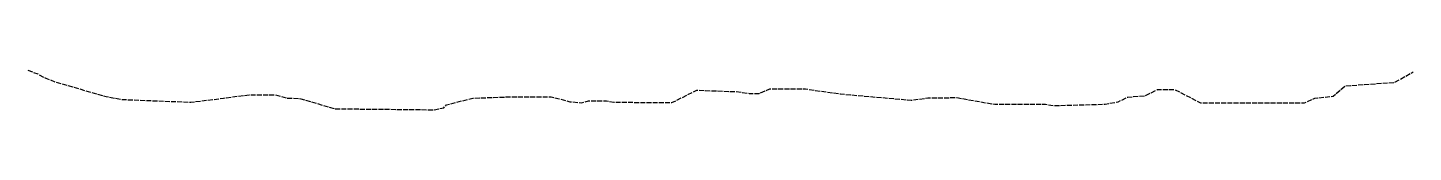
# Model space of a CAD drawing. Header units: inches. Extents: x 669896 to 672142, y 3434273 to 3434338.
import ezdxf

# ---------------------------------------------------------------- set-up
doc = ezdxf.new("R2010")
doc.units = ezdxf.units.IN
doc.header["$MEASUREMENT"] = 0
doc.linetypes.add('445', pattern=[10, 8, -2])
doc.layers.add('结构', color=4, linetype='Continuous')

msp = doc.modelspace()

# ---------------------------------------------------------------- linework, layer by layer
at = {"layer": '结构', "color": 6, "linetype": '445', "flags": 128}
msp.add_lwpolyline([(669896.3, 3434337.6), (669912.5, 3434331.5), (669925.6, 3434324.5), (669942.1, 3434318.4), (670023.4, 3434294.8), (670049.7, 3434290.1), (670160.9, 3434285.7), (670213.4, 3434292.2), (670255, 3434297.8), (670296.2, 3434297.8), (670316.7, 3434292.5), (670338.7, 3434291.4), (670394, 3434275.1), (670554.9, 3434273.4), (670570.5, 3434276.7), (670575.1, 3434281.5), (670617.7, 3434292.3), (670679.4, 3434294.5), (670744.9, 3434294.5), (670775, 3434286.5), (670794, 3434284.8), (670805.2, 3434287.7), (670834.3, 3434287.7), (670846.1, 3434285.7), (670940.3, 3434285.1), (670980.8, 3434305.2), (671044.6, 3434302.8), (671065.3, 3434300), (671082, 3434300), (671098.9, 3434307.2), (671156.8, 3434307.2), (671213.5, 3434299.1), (671328.2, 3434289), (671354.9, 3434292.6), (671402, 3434293.2), (671463.7, 3434282.3), (671545.7, 3434282.3), (671558.7, 3434280.2), (671642.6, 3434282.5), (671663.6, 3434286.3), (671679.1, 3434294.1), (671706.8, 3434296.2), (671727.6, 3434306.1), (671755.7, 3434306.1), (671797.2, 3434284.6), (671965.6, 3434284.6), (671982.5, 3434292.2), (672011.9, 3434295.3), (672031.5, 3434312.2), (672111.7, 3434318), (672141.9, 3434335)], dxfattribs=at)

doc.saveas('drawing.dxf')
